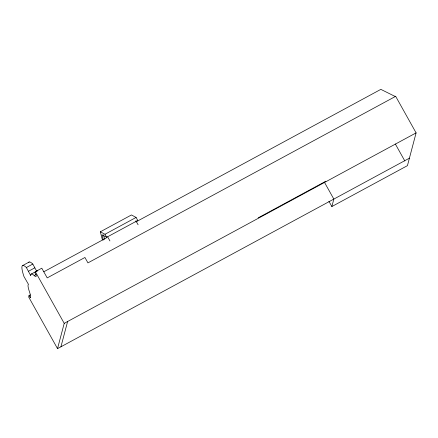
<?xml version="1.0" encoding="UTF-8"?>
<svg xmlns="http://www.w3.org/2000/svg" width="438" height="438" viewBox="0 0 438 438"><rect width="100%" height="100%" fill="white"/><g stroke="black" fill="none" stroke-linecap="round" stroke-linejoin="round"><path stroke-width="0.66" d="M30.211 294.922L29.039 295.557L28.662 296.991L57.526 348.637L409.415 158.178M328.922 201.288L331.862 206.55L407.444 165.646L416.1 132.889L395.667 96.327L87.945 262.882L84.928 257.484L47.205 277.9L41.791 268.215L35.347 271.702L35.007 272.978L36.283 275.25A31.109 3.509 61.6 0 1 34.219 275.579A52.757 5.951 61.6 0 0 30.709 275.59L26.368 267.536L32.812 264.043L36.858 271.571M57.526 348.637L64.211 323.348L35.347 271.702M60.931 346.797L67.611 321.508M331.862 206.55L333.838 199.082L324.361 182.131M22.781 265.494L29.231 262.001M102.399 239.936L100.346 231.795L131.455 214.959L136.092 217.429L137.784 220.451L106.675 237.286L102.038 234.817L103.352 240.04M28.333 271.341L34.777 267.853M31.339 274.029L37.783 270.536A52.757 5.951 61.6 0 0 37.383 270.898M100.346 231.795L104.989 234.264L136.092 217.429M34.219 275.579L35.982 274.631M43.822 271.774L106.412 237.894M135.9 221.935L380.841 89.363L394.512 96.146L395.667 96.327M258.206 217.828L325.861 181.212M64.211 323.348L416.1 132.889M395.355 144.014L404.827 160.97M135.879 220.807L138.107 224.793M107.649 236.843L109.927 240.922M104.989 234.264L106.675 237.286M29.039 295.557L30.315 297.835A39.338 4.44 61.6 0 0 29.023 290.438A43.252 4.878 61.6 0 1 28.47 284.366L23.975 276.57A65.941 7.441 61.6 0 1 26.368 267.536M103.472 234.768L104.6 239.236M28.755 262.302A65.941 7.441 61.6 0 1 32.812 264.043"/></g></svg>
